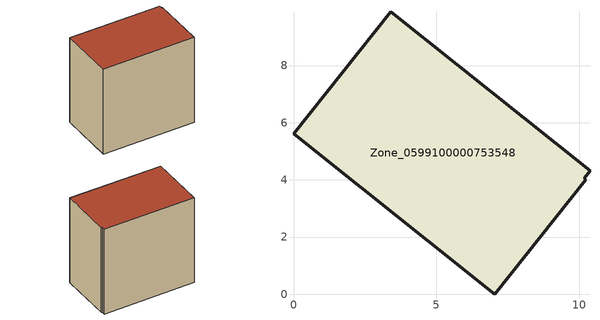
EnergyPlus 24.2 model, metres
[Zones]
Zone_0599100000753548
 floor ground (C_G): 0,5.61 3.41,9.88 10.38,4.33 10.17,4.07 10.23,4.01 7.04,0 z0.59
 wall outside (C_F): 3.41,9.88 0,5.61 7.04,0 10.23,4.01 10.17,4.07 10.38,4.33 3.41,9.88 z0.59:9.38
 roof outside (C_R): 7.04,0 10.23,4.01 10.17,4.07 10.38,4.33 3.41,9.88 0,5.61 z9.38
[BUILDING]
Pand.0599100000753548: North Axis=0; Terrain=City; Loads Convergence Tolerance Value=0.04; Temperature Convergence Tolerance Value=0.4; Solar Distribution=FullExterior; Maximum Number of Warmup Days=25; Minimum Number of Warmup Days=1
[Site:Location]
Rotterdam.The.Hague.AP_ZH_NLD Design_Conditions: Latitude=51.96; Longitude=4.45; Time Zone=1; Elevation=-4.5
[SITE:GROUNDTEMPERATURE:BUILDINGSURFACE]
18, 18, 18, 18, 18, 18, 18, 18, 18, 18, 18, 18
[MATERIAL] Thermal Absorptance=0.9; Solar Absorptance=0.7; Visible Absorptance=0.7
Name | Roughness | Thickness | Conductivity | Density | Specific Heat
G.TI.2006-2014 | MediumSmooth | 0.15 | 0.06 | 540 | 1210
F.TI.2006-2014 | Rough | 0.3 | 0.12 | 1920 | 840
R.TI.2006-2014 | MediumRough | 0.2 | 0.08 | 1500 | 1000
[CONSTRUCTION]
C_G: G.TI.2006-2014
C_F: F.TI.2006-2014
C_R: R.TI.2006-2014
[ZONE]
Zone_0599100000753548: Type=1; Multiplier=1; Ceiling Height=Autocalculate; Volume=Autocalculate; Floor Area=autocalculate; Part of Total Floor Area=Yes
[ZONEINFILTRATION:DESIGNFLOWRATE]
Infil_Zone_0599100000753548: Zone or ZoneList or Space or SpaceList=Zone_0599100000753548; Schedule=AlwaysOn; Design Flow Rate Calculation Method=Flow/Area; Flow Rate per Floor Area=0.0015; Constant Term Coefficient=1; Temperature Term Coefficient=0; Velocity Term Coefficient=0; Velocity Squared Term Coefficient=0
[HVACTEMPLATE:ZONE:IDEALLOADSAIRSYSTEM]
Zone_0599100000753548: Maximum Heating Supply Air Temperature=50; Minimum Cooling Supply Air Temperature=13; Maximum Heating Supply Air Humidity Ratio=0.0156; Minimum Cooling Supply Air Humidity Ratio=0.0077; Heating Limit=NoLimit; Cooling Limit=NoLimit; Dehumidification Control Type=ConstantSensibleHeatRatio; Cooling Sensible Heat Ratio=0.7; Dehumidification Setpoint=60; Humidification Control Type=None; Humidification Setpoint=30; Outdoor Air Method=None; Outdoor Air Flow Rate per Person=0.00944; Outdoor Air Flow Rate per Zone Floor Area=0; Outdoor Air Flow Rate per Zone=0; Demand Controlled Ventilation Type=None; Outdoor Air Economizer Type=NoEconomizer; Heat Recovery Type=None; Sensible Heat Recovery Effectiveness=0.7; Latent Heat Recovery Effectiveness=0.65
[ZONECONTROL:THERMOSTAT]
ThermostatControl_Zone_0599100000753548: Zone or ZoneList=Zone_0599100000753548; Control Type Schedule=DualSetpointControlType; Control 1=Thermostat_Zone_0599100000753548; Temperature Difference Between Cutout And Setpoint=0
[THERMOSTATSETPOINT:DUALSETPOINT]
Thermostat_Zone_0599100000753548: Heating Setpoint Temperature Schedule=HeatingSetpoint_Zone_0599100000753548; Cooling Setpoint Temperature Schedule=CoolingSetpoint_Zone_0599100000753548
[SCHEDULE:COMPACT]
HeatingSetpoint_Zone_0599100000753548: Through: 12/31, For: AllDays, Until: 24:00, 21
CoolingSetpoint_Zone_0599100000753548: Through: 12/31, For: AllDays, Until: 24:00, 24
DualSetpointControlType: Through: 12/31, For: AllDays, Until: 24:00, 4
AlwaysOn: Through: 12/31, For: AllDays, Until: 24:00, 1
